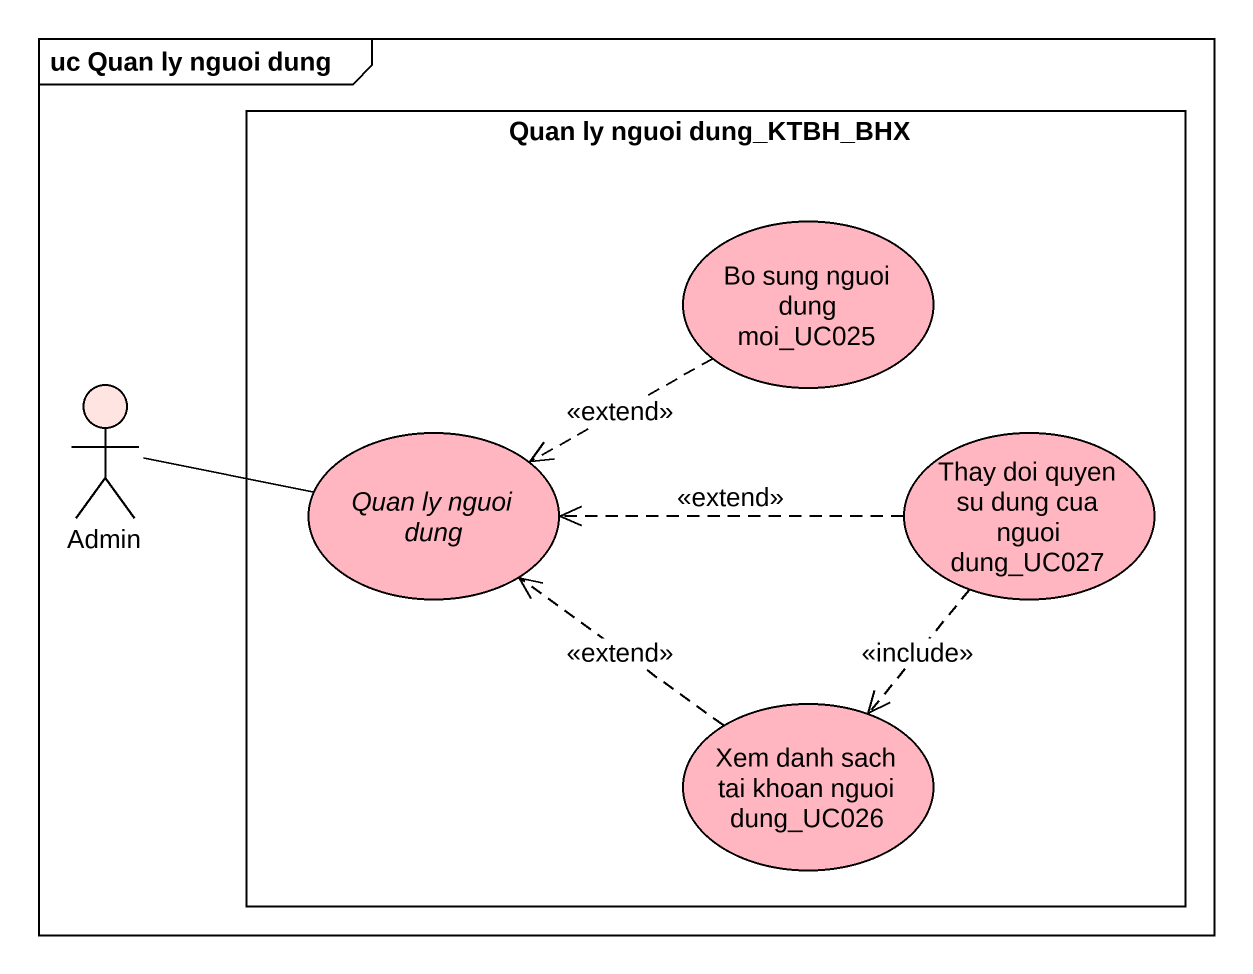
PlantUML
@startuml
mainframe uc Quan ly nguoi dung
rectangle "Quan ly nguoi dung_KTBH_BHX" as Quan_ly_nguoi_dung_KTBH_BHX {
  usecase "Bo sung nguoi dung moi_UC025" as Bo_sung_nguoi_dung_moi_UC025 #FFB6C1
  usecase "Quan ly nguoi dung" as Quan_ly_nguoi_dung #FFB6C1
  usecase "Thay doi quyen su dung cua nguoi dung_UC027" as Thay_doi_quyen_su_dung_cua #FFB6C1
  usecase "Xem danh sach tai khoan nguoi dung_UC026" as Xem_danh_sach_tai_khoan #FFB6C1
}
actor Admin #FFE4E1
Bo_sung_nguoi_dung_moi_UC025 .left.> Quan_ly_nguoi_dung : <<extend>>
Admin -right- Quan_ly_nguoi_dung
Thay_doi_quyen_su_dung_cua .left.> Quan_ly_nguoi_dung : <<extend>>
Thay_doi_quyen_su_dung_cua ..> Xem_danh_sach_tai_khoan : <<include>>
Xem_danh_sach_tai_khoan .up.> Quan_ly_nguoi_dung : <<extend>>
@enduml
